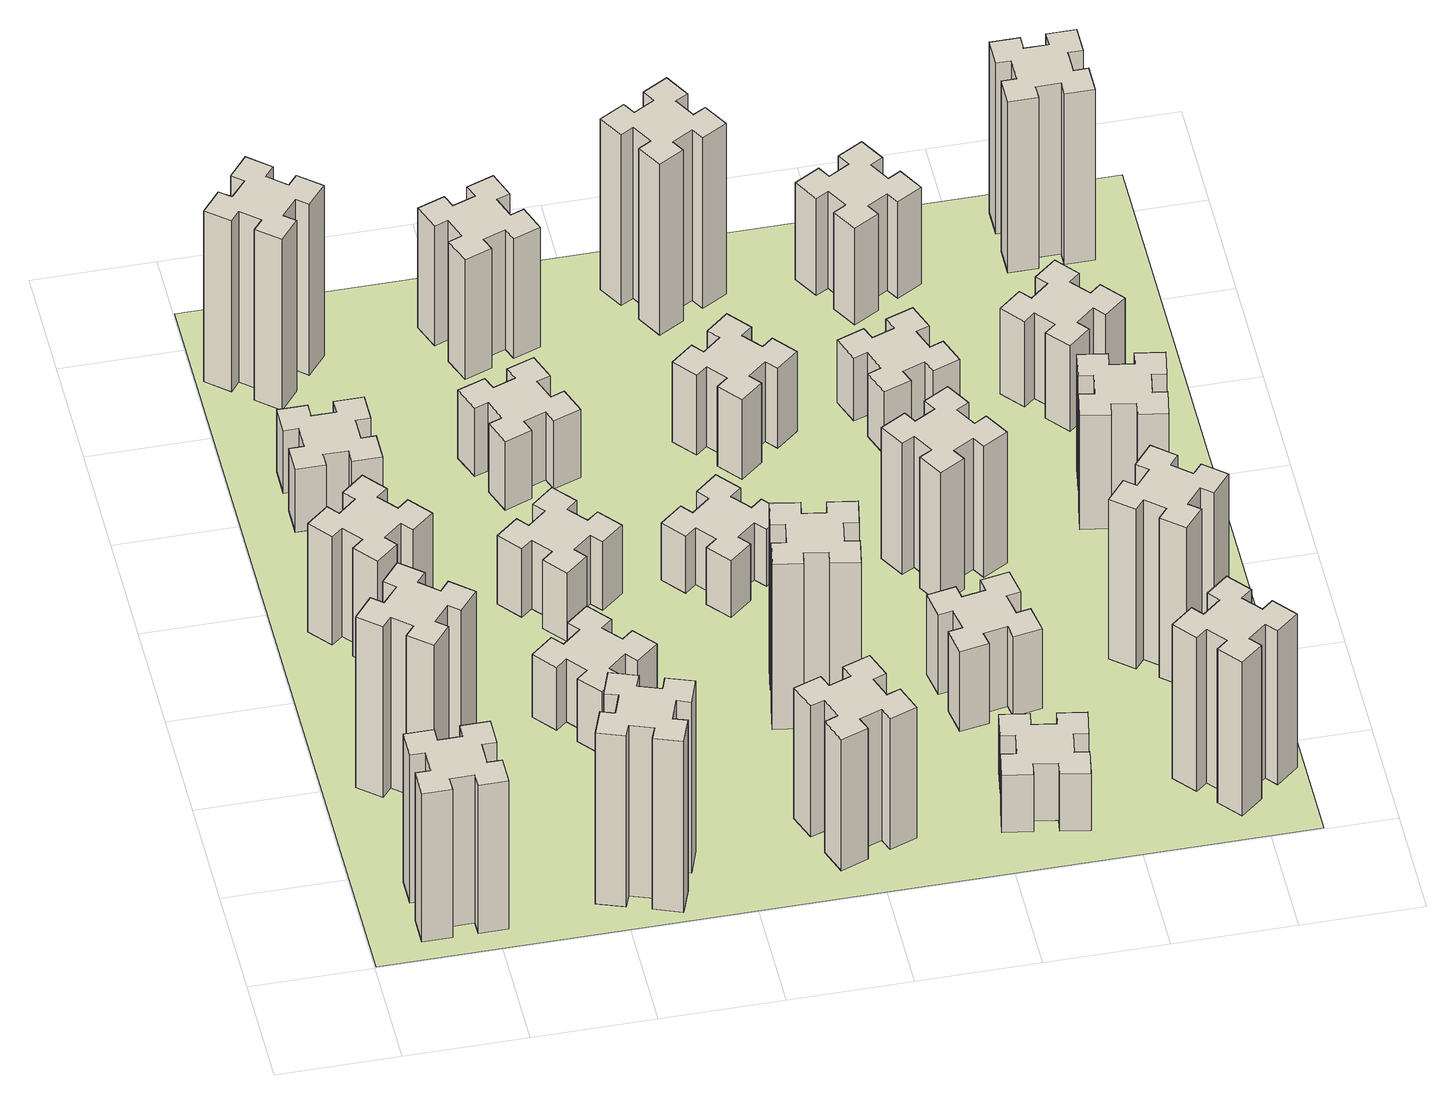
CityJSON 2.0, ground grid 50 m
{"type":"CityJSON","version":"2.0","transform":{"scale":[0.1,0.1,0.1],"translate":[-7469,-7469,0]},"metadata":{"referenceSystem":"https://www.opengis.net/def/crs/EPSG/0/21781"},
"CityObjects":{
"building1":{"type":"Building","attributes":{"class":"1000","function":"1000","usage":"1000","yearOfConstruction":2016,"roofType":"1000","measuredHeight":78,"storeysAboveGround":30,"storeysBelowGround":0},"geometry":[{"type":"Solid","lod":"1","boundaries":[[[[0,1,2,3,4,5,6,7,8,9,10,11,12,13,14,15,16,17,18,19]],[[17,16,20,21]],[[16,15,22,20]],[[15,14,23,22]],[[14,13,24,23]],[[13,12,25,24]],[[12,11,26,25]],[[11,10,27,26]],[[10,9,28,27]],[[9,8,29,28]],[[8,7,30,29]],[[7,6,31,30]],[[6,5,32,31]],[[5,4,33,32]],[[4,3,34,33]],[[3,2,35,34]],[[2,1,36,35]],[[1,0,37,36]],[[0,19,38,37]],[[19,18,39,38]],[[18,17,21,39]],[[24,25,26,27,28,29,30,31,32,33,34,35,36,37,38,39,21,20,22,23]]]]}]},
"building2":{"type":"Building","attributes":{"class":"1000","function":"1000","usage":"1000","yearOfConstruction":2016,"roofType":"1000","measuredHeight":90,"storeysAboveGround":30,"storeysBelowGround":0},"geometry":[{"type":"Solid","lod":"1","boundaries":[[[[40,41,42,43,44,45,46,47,48,49,50,51,52,53,54,55,56,57,58,59]],[[57,56,60,61]],[[56,55,62,60]],[[55,54,63,62]],[[54,53,64,63]],[[53,52,65,64]],[[52,51,66,65]],[[51,50,67,66]],[[50,49,68,67]],[[49,48,69,68]],[[48,47,70,69]],[[47,46,71,70]],[[46,45,72,71]],[[45,44,73,72]],[[44,43,74,73]],[[43,42,75,74]],[[42,41,76,75]],[[41,40,77,76]],[[40,59,78,77]],[[59,58,79,78]],[[58,57,61,79]],[[64,65,66,67,68,69,70,71,72,73,74,75,76,77,78,79,61,60,62,63]]]]}]},
"building3":{"type":"Building","attributes":{"class":"1000","function":"1000","usage":"1000","yearOfConstruction":2016,"roofType":"1000","measuredHeight":57,"storeysAboveGround":30,"storeysBelowGround":0},"geometry":[{"type":"Solid","lod":"1","boundaries":[[[[80,81,82,83,84,85,86,87,88,89,90,91,92,93,94,95,96,97,98,99]],[[97,96,100,101]],[[96,95,102,100]],[[95,94,103,102]],[[94,93,104,103]],[[93,92,105,104]],[[92,91,106,105]],[[91,90,107,106]],[[90,89,108,107]],[[89,88,109,108]],[[88,87,110,109]],[[87,86,111,110]],[[86,85,112,111]],[[85,84,113,112]],[[84,83,114,113]],[[83,82,115,114]],[[82,81,116,115]],[[81,80,117,116]],[[80,99,118,117]],[[99,98,119,118]],[[98,97,101,119]],[[104,105,106,107,108,109,110,111,112,113,114,115,116,117,118,119,101,100,102,103]]]]}]},
"building4":{"type":"Building","attributes":{"class":"1000","function":"1000","usage":"1000","yearOfConstruction":2016,"roofType":"1000","measuredHeight":33,"storeysAboveGround":30,"storeysBelowGround":0},"geometry":[{"type":"Solid","lod":"1","boundaries":[[[[120,121,122,123,124,125,126,127,128,129,130,131,132,133,134,135,136,137,138,139]],[[137,136,140,141]],[[136,135,142,140]],[[135,134,143,142]],[[134,133,144,143]],[[133,132,145,144]],[[132,131,146,145]],[[131,130,147,146]],[[130,129,148,147]],[[129,128,149,148]],[[128,127,150,149]],[[127,126,151,150]],[[126,125,152,151]],[[125,124,153,152]],[[124,123,154,153]],[[123,122,155,154]],[[122,121,156,155]],[[121,120,157,156]],[[120,139,158,157]],[[139,138,159,158]],[[138,137,141,159]],[[144,145,146,147,148,149,150,151,152,153,154,155,156,157,158,159,141,140,142,143]]]]}]},
"building5":{"type":"Building","attributes":{"class":"1000","function":"1000","usage":"1000","yearOfConstruction":2016,"roofType":"1000","measuredHeight":90,"storeysAboveGround":30,"storeysBelowGround":0},"geometry":[{"type":"Solid","lod":"1","boundaries":[[[[160,161,162,163,164,165,166,167,168,169,170,171,172,173,174,175,176,177,178,179]],[[177,176,180,181]],[[176,175,182,180]],[[175,174,183,182]],[[174,173,184,183]],[[173,172,185,184]],[[172,171,186,185]],[[171,170,187,186]],[[170,169,188,187]],[[169,168,189,188]],[[168,167,190,189]],[[167,166,191,190]],[[166,165,192,191]],[[165,164,193,192]],[[164,163,194,193]],[[163,162,195,194]],[[162,161,196,195]],[[161,160,197,196]],[[160,179,198,197]],[[179,178,199,198]],[[178,177,181,199]],[[184,185,186,187,188,189,190,191,192,193,194,195,196,197,198,199,181,180,182,183]]]]}]},
"building6":{"type":"Building","attributes":{"class":"1000","function":"1000","usage":"1000","yearOfConstruction":2016,"roofType":"1000","measuredHeight":90,"storeysAboveGround":30,"storeysBelowGround":0},"geometry":[{"type":"Solid","lod":"1","boundaries":[[[[200,201,202,203,204,205,206,207,208,209,210,211,212,213,214,215,216,217,218,219]],[[217,216,220,221]],[[216,215,222,220]],[[215,214,223,222]],[[214,213,224,223]],[[213,212,225,224]],[[212,211,226,225]],[[211,210,227,226]],[[210,209,228,227]],[[209,208,229,228]],[[208,207,230,229]],[[207,206,231,230]],[[206,205,232,231]],[[205,204,233,232]],[[204,203,234,233]],[[203,202,235,234]],[[202,201,236,235]],[[201,200,237,236]],[[200,219,238,237]],[[219,218,239,238]],[[218,217,221,239]],[[224,225,226,227,228,229,230,231,232,233,234,235,236,237,238,239,221,220,222,223]]]]}]},
"building7":{"type":"Building","attributes":{"class":"1000","function":"1000","usage":"1000","yearOfConstruction":2016,"roofType":"1000","measuredHeight":33,"storeysAboveGround":30,"storeysBelowGround":0},"geometry":[{"type":"Solid","lod":"1","boundaries":[[[[240,241,242,243,244,245,246,247,248,249,250,251,252,253,254,255,256,257,258,259]],[[257,256,260,261]],[[256,255,262,260]],[[255,254,263,262]],[[254,253,264,263]],[[253,252,265,264]],[[252,251,266,265]],[[251,250,267,266]],[[250,249,268,267]],[[249,248,269,268]],[[248,247,270,269]],[[247,246,271,270]],[[246,245,272,271]],[[245,244,273,272]],[[244,243,274,273]],[[243,242,275,274]],[[242,241,276,275]],[[241,240,277,276]],[[240,259,278,277]],[[259,258,279,278]],[[258,257,261,279]],[[264,265,266,267,268,269,270,271,272,273,274,275,276,277,278,279,261,260,262,263]]]]}]},
"building8":{"type":"Building","attributes":{"class":"1000","function":"1000","usage":"1000","yearOfConstruction":2016,"roofType":"1000","measuredHeight":36,"storeysAboveGround":30,"storeysBelowGround":0},"geometry":[{"type":"Solid","lod":"1","boundaries":[[[[280,281,282,283,284,285,286,287,288,289,290,291,292,293,294,295,296,297,298,299]],[[297,296,300,301]],[[296,295,302,300]],[[295,294,303,302]],[[294,293,304,303]],[[293,292,305,304]],[[292,291,306,305]],[[291,290,307,306]],[[290,289,308,307]],[[289,288,309,308]],[[288,287,310,309]],[[287,286,311,310]],[[286,285,312,311]],[[285,284,313,312]],[[284,283,314,313]],[[283,282,315,314]],[[282,281,316,315]],[[281,280,317,316]],[[280,299,318,317]],[[299,298,319,318]],[[298,297,301,319]],[[304,305,306,307,308,309,310,311,312,313,314,315,316,317,318,319,301,300,302,303]]]]}]},
"building9":{"type":"Building","attributes":{"class":"1000","function":"1000","usage":"1000","yearOfConstruction":2016,"roofType":"1000","measuredHeight":36,"storeysAboveGround":30,"storeysBelowGround":0},"geometry":[{"type":"Solid","lod":"1","boundaries":[[[[320,321,322,323,324,325,326,327,328,329,330,331,332,333,334,335,336,337,338,339]],[[337,336,340,341]],[[336,335,342,340]],[[335,334,343,342]],[[334,333,344,343]],[[333,332,345,344]],[[332,331,346,345]],[[331,330,347,346]],[[330,329,348,347]],[[329,328,349,348]],[[328,327,350,349]],[[327,326,351,350]],[[326,325,352,351]],[[325,324,353,352]],[[324,323,354,353]],[[323,322,355,354]],[[322,321,356,355]],[[321,320,357,356]],[[320,339,358,357]],[[339,338,359,358]],[[338,337,341,359]],[[344,345,346,347,348,349,350,351,352,353,354,355,356,357,358,359,341,340,342,343]]]]}]},
"building10":{"type":"Building","attributes":{"class":"1000","function":"1000","usage":"1000","yearOfConstruction":2016,"roofType":"1000","measuredHeight":69,"storeysAboveGround":30,"storeysBelowGround":0},"geometry":[{"type":"Solid","lod":"1","boundaries":[[[[360,361,362,363,364,365,366,367,368,369,370,371,372,373,374,375,376,377,378,379]],[[377,376,380,381]],[[376,375,382,380]],[[375,374,383,382]],[[374,373,384,383]],[[373,372,385,384]],[[372,371,386,385]],[[371,370,387,386]],[[370,369,388,387]],[[369,368,389,388]],[[368,367,390,389]],[[367,366,391,390]],[[366,365,392,391]],[[365,364,393,392]],[[364,363,394,393]],[[363,362,395,394]],[[362,361,396,395]],[[361,360,397,396]],[[360,379,398,397]],[[379,378,399,398]],[[378,377,381,399]],[[384,385,386,387,388,389,390,391,392,393,394,395,396,397,398,399,381,380,382,383]]]]}]},
"building11":{"type":"Building","attributes":{"class":"1000","function":"1000","usage":"1000","yearOfConstruction":2016,"roofType":"1000","measuredHeight":63,"storeysAboveGround":30,"storeysBelowGround":0},"geometry":[{"type":"Solid","lod":"1","boundaries":[[[[400,401,402,403,404,405,406,407,408,409,410,411,412,413,414,415,416,417,418,419]],[[417,416,420,421]],[[416,415,422,420]],[[415,414,423,422]],[[414,413,424,423]],[[413,412,425,424]],[[412,411,426,425]],[[411,410,427,426]],[[410,409,428,427]],[[409,408,429,428]],[[408,407,430,429]],[[407,406,431,430]],[[406,405,432,431]],[[405,404,433,432]],[[404,403,434,433]],[[403,402,435,434]],[[402,401,436,435]],[[401,400,437,436]],[[400,419,438,437]],[[419,418,439,438]],[[418,417,421,439]],[[424,425,426,427,428,429,430,431,432,433,434,435,436,437,438,439,421,420,422,423]]]]}]},
"building12":{"type":"Building","attributes":{"class":"1000","function":"1000","usage":"1000","yearOfConstruction":2016,"roofType":"1000","measuredHeight":87,"storeysAboveGround":30,"storeysBelowGround":0},"geometry":[{"type":"Solid","lod":"1","boundaries":[[[[440,441,442,443,444,445,446,447,448,449,450,451,452,453,454,455,456,457,458,459]],[[457,456,460,461]],[[456,455,462,460]],[[455,454,463,462]],[[454,453,464,463]],[[453,452,465,464]],[[452,451,466,465]],[[451,450,467,466]],[[450,449,468,467]],[[449,448,469,468]],[[448,447,470,469]],[[447,446,471,470]],[[446,445,472,471]],[[445,444,473,472]],[[444,443,474,473]],[[443,442,475,474]],[[442,441,476,475]],[[441,440,477,476]],[[440,459,478,477]],[[459,458,479,478]],[[458,457,461,479]],[[464,465,466,467,468,469,470,471,472,473,474,475,476,477,478,479,461,460,462,463]]]]}]},
"building13":{"type":"Building","attributes":{"class":"1000","function":"1000","usage":"1000","yearOfConstruction":2016,"roofType":"1000","measuredHeight":30,"storeysAboveGround":30,"storeysBelowGround":0},"geometry":[{"type":"Solid","lod":"1","boundaries":[[[[480,481,482,483,484,485,486,487,488,489,490,491,492,493,494,495,496,497,498,499]],[[497,496,500,501]],[[496,495,502,500]],[[495,494,503,502]],[[494,493,504,503]],[[493,492,505,504]],[[492,491,506,505]],[[491,490,507,506]],[[490,489,508,507]],[[489,488,509,508]],[[488,487,510,509]],[[487,486,511,510]],[[486,485,512,511]],[[485,484,513,512]],[[484,483,514,513]],[[483,482,515,514]],[[482,481,516,515]],[[481,480,517,516]],[[480,499,518,517]],[[499,498,519,518]],[[498,497,501,519]],[[504,505,506,507,508,509,510,511,512,513,514,515,516,517,518,519,501,500,502,503]]]]}]},
"building14":{"type":"Building","attributes":{"class":"1000","function":"1000","usage":"1000","yearOfConstruction":2016,"roofType":"1000","measuredHeight":42,"storeysAboveGround":30,"storeysBelowGround":0},"geometry":[{"type":"Solid","lod":"1","boundaries":[[[[520,521,522,523,524,525,526,527,528,529,530,531,532,533,534,535,536,537,538,539]],[[537,536,540,541]],[[536,535,542,540]],[[535,534,543,542]],[[534,533,544,543]],[[533,532,545,544]],[[532,531,546,545]],[[531,530,547,546]],[[530,529,548,547]],[[529,528,549,548]],[[528,527,550,549]],[[527,526,551,550]],[[526,525,552,551]],[[525,524,553,552]],[[524,523,554,553]],[[523,522,555,554]],[[522,521,556,555]],[[521,520,557,556]],[[520,539,558,557]],[[539,538,559,558]],[[538,537,541,559]],[[544,545,546,547,548,549,550,551,552,553,554,555,556,557,558,559,541,540,542,543]]]]}]},
"building15":{"type":"Building","attributes":{"class":"1000","function":"1000","usage":"1000","yearOfConstruction":2016,"roofType":"1000","measuredHeight":30,"storeysAboveGround":30,"storeysBelowGround":0},"geometry":[{"type":"Solid","lod":"1","boundaries":[[[[560,561,562,563,564,565,566,567,568,569,570,571,572,573,574,575,576,577,578,579]],[[577,576,580,581]],[[576,575,582,580]],[[575,574,583,582]],[[574,573,584,583]],[[573,572,585,584]],[[572,571,586,585]],[[571,570,587,586]],[[570,569,588,587]],[[569,568,589,588]],[[568,567,590,589]],[[567,566,591,590]],[[566,565,592,591]],[[565,564,593,592]],[[564,563,594,593]],[[563,562,595,594]],[[562,561,596,595]],[[561,560,597,596]],[[560,579,598,597]],[[579,578,599,598]],[[578,577,581,599]],[[584,585,586,587,588,589,590,591,592,593,594,595,596,597,598,599,581,580,582,583]]]]}]},
"building16":{"type":"Building","attributes":{"class":"1000","function":"1000","usage":"1000","yearOfConstruction":2016,"roofType":"1000","measuredHeight":90,"storeysAboveGround":30,"storeysBelowGround":0},"geometry":[{"type":"Solid","lod":"1","boundaries":[[[[600,601,602,603,604,605,606,607,608,609,610,611,612,613,614,615,616,617,618,619]],[[617,616,620,621]],[[616,615,622,620]],[[615,614,623,622]],[[614,613,624,623]],[[613,612,625,624]],[[612,611,626,625]],[[611,610,627,626]],[[610,609,628,627]],[[609,608,629,628]],[[608,607,630,629]],[[607,606,631,630]],[[606,605,632,631]],[[605,604,633,632]],[[604,603,634,633]],[[603,602,635,634]],[[602,601,636,635]],[[601,600,637,636]],[[600,619,638,637]],[[619,618,639,638]],[[618,617,621,639]],[[624,625,626,627,628,629,630,631,632,633,634,635,636,637,638,639,621,620,622,623]]]]}]},
"building17":{"type":"Building","attributes":{"class":"1000","function":"1000","usage":"1000","yearOfConstruction":2016,"roofType":"1000","measuredHeight":42,"storeysAboveGround":30,"storeysBelowGround":0},"geometry":[{"type":"Solid","lod":"1","boundaries":[[[[640,641,642,643,644,645,646,647,648,649,650,651,652,653,654,655,656,657,658,659]],[[657,656,660,661]],[[656,655,662,660]],[[655,654,663,662]],[[654,653,664,663]],[[653,652,665,664]],[[652,651,666,665]],[[651,650,667,666]],[[650,649,668,667]],[[649,648,669,668]],[[648,647,670,669]],[[647,646,671,670]],[[646,645,672,671]],[[645,644,673,672]],[[644,643,674,673]],[[643,642,675,674]],[[642,641,676,675]],[[641,640,677,676]],[[640,659,678,677]],[[659,658,679,678]],[[658,657,661,679]],[[664,665,666,667,668,669,670,671,672,673,674,675,676,677,678,679,661,660,662,663]]]]}]},
"building18":{"type":"Building","attributes":{"class":"1000","function":"1000","usage":"1000","yearOfConstruction":2016,"roofType":"1000","measuredHeight":69,"storeysAboveGround":30,"storeysBelowGround":0},"geometry":[{"type":"Solid","lod":"1","boundaries":[[[[680,681,682,683,684,685,686,687,688,689,690,691,692,693,694,695,696,697,698,699]],[[697,696,700,701]],[[696,695,702,700]],[[695,694,703,702]],[[694,693,704,703]],[[693,692,705,704]],[[692,691,706,705]],[[691,690,707,706]],[[690,689,708,707]],[[689,688,709,708]],[[688,687,710,709]],[[687,686,711,710]],[[686,685,712,711]],[[685,684,713,712]],[[684,683,714,713]],[[683,682,715,714]],[[682,681,716,715]],[[681,680,717,716]],[[680,699,718,717]],[[699,698,719,718]],[[698,697,701,719]],[[704,705,706,707,708,709,710,711,712,713,714,715,716,717,718,719,701,700,702,703]]]]}]},
"building19":{"type":"Building","attributes":{"class":"1000","function":"1000","usage":"1000","yearOfConstruction":2016,"roofType":"1000","measuredHeight":33,"storeysAboveGround":30,"storeysBelowGround":0},"geometry":[{"type":"Solid","lod":"1","boundaries":[[[[720,721,722,723,724,725,726,727,728,729,730,731,732,733,734,735,736,737,738,739]],[[737,736,740,741]],[[736,735,742,740]],[[735,734,743,742]],[[734,733,744,743]],[[733,732,745,744]],[[732,731,746,745]],[[731,730,747,746]],[[730,729,748,747]],[[729,728,749,748]],[[728,727,750,749]],[[727,726,751,750]],[[726,725,752,751]],[[725,724,753,752]],[[724,723,754,753]],[[723,722,755,754]],[[722,721,756,755]],[[721,720,757,756]],[[720,739,758,757]],[[739,738,759,758]],[[738,737,741,759]],[[744,745,746,747,748,749,750,751,752,753,754,755,756,757,758,759,741,740,742,743]]]]}]},
"building20":{"type":"Building","attributes":{"class":"1000","function":"1000","usage":"1000","yearOfConstruction":2016,"roofType":"1000","measuredHeight":81,"storeysAboveGround":30,"storeysBelowGround":0},"geometry":[{"type":"Solid","lod":"1","boundaries":[[[[760,761,762,763,764,765,766,767,768,769,770,771,772,773,774,775,776,777,778,779]],[[777,776,780,781]],[[776,775,782,780]],[[775,774,783,782]],[[774,773,784,783]],[[773,772,785,784]],[[772,771,786,785]],[[771,770,787,786]],[[770,769,788,787]],[[769,768,789,788]],[[768,767,790,789]],[[767,766,791,790]],[[766,765,792,791]],[[765,764,793,792]],[[764,763,794,793]],[[763,762,795,794]],[[762,761,796,795]],[[761,760,797,796]],[[760,779,798,797]],[[779,778,799,798]],[[778,777,781,799]],[[784,785,786,787,788,789,790,791,792,793,794,795,796,797,798,799,781,780,782,783]]]]}]},
"building21":{"type":"Building","attributes":{"class":"1000","function":"1000","usage":"1000","yearOfConstruction":2016,"roofType":"1000","measuredHeight":51,"storeysAboveGround":30,"storeysBelowGround":0},"geometry":[{"type":"Solid","lod":"1","boundaries":[[[[800,801,802,803,804,805,806,807,808,809,810,811,812,813,814,815,816,817,818,819]],[[817,816,820,821]],[[816,815,822,820]],[[815,814,823,822]],[[814,813,824,823]],[[813,812,825,824]],[[812,811,826,825]],[[811,810,827,826]],[[810,809,828,827]],[[809,808,829,828]],[[808,807,830,829]],[[807,806,831,830]],[[806,805,832,831]],[[805,804,833,832]],[[804,803,834,833]],[[803,802,835,834]],[[802,801,836,835]],[[801,800,837,836]],[[800,819,838,837]],[[819,818,839,838]],[[818,817,821,839]],[[824,825,826,827,828,829,830,831,832,833,834,835,836,837,838,839,821,820,822,823]]]]}]},
"building22":{"type":"Building","attributes":{"class":"1000","function":"1000","usage":"1000","yearOfConstruction":2016,"roofType":"1000","measuredHeight":84,"storeysAboveGround":30,"storeysBelowGround":0},"geometry":[{"type":"Solid","lod":"1","boundaries":[[[[840,841,842,843,844,845,846,847,848,849,850,851,852,853,854,855,856,857,858,859]],[[857,856,860,861]],[[856,855,862,860]],[[855,854,863,862]],[[854,853,864,863]],[[853,852,865,864]],[[852,851,866,865]],[[851,850,867,866]],[[850,849,868,867]],[[849,848,869,868]],[[848,847,870,869]],[[847,846,871,870]],[[846,845,872,871]],[[845,844,873,872]],[[844,843,874,873]],[[843,842,875,874]],[[842,841,876,875]],[[841,840,877,876]],[[840,859,878,877]],[[859,858,879,878]],[[858,857,861,879]],[[864,865,866,867,868,869,870,871,872,873,874,875,876,877,878,879,861,860,862,863]]]]}]},
"building23":{"type":"Building","attributes":{"class":"1000","function":"1000","usage":"1000","yearOfConstruction":2016,"roofType":"1000","measuredHeight":60,"storeysAboveGround":30,"storeysBelowGround":0},"geometry":[{"type":"Solid","lod":"1","boundaries":[[[[880,881,882,883,884,885,886,887,888,889,890,891,892,893,894,895,896,897,898,899]],[[897,896,900,901]],[[896,895,902,900]],[[895,894,903,902]],[[894,893,904,903]],[[893,892,905,904]],[[892,891,906,905]],[[891,890,907,906]],[[890,889,908,907]],[[889,888,909,908]],[[888,887,910,909]],[[887,886,911,910]],[[886,885,912,911]],[[885,884,913,912]],[[884,883,914,913]],[[883,882,915,914]],[[882,881,916,915]],[[881,880,917,916]],[[880,899,918,917]],[[899,898,919,918]],[[898,897,901,919]],[[904,905,906,907,908,909,910,911,912,913,914,915,916,917,918,919,901,900,902,903]]]]}]},
"building24":{"type":"Building","attributes":{"class":"1000","function":"1000","usage":"1000","yearOfConstruction":2016,"roofType":"1000","measuredHeight":45,"storeysAboveGround":30,"storeysBelowGround":0},"geometry":[{"type":"Solid","lod":"1","boundaries":[[[[920,921,922,923,924,925,926,927,928,929,930,931,932,933,934,935,936,937,938,939]],[[937,936,940,941]],[[936,935,942,940]],[[935,934,943,942]],[[934,933,944,943]],[[933,932,945,944]],[[932,931,946,945]],[[931,930,947,946]],[[930,929,948,947]],[[929,928,949,948]],[[928,927,950,949]],[[927,926,951,950]],[[926,925,952,951]],[[925,924,953,952]],[[924,923,954,953]],[[923,922,955,954]],[[922,921,956,955]],[[921,920,957,956]],[[920,939,958,957]],[[939,938,959,958]],[[938,937,941,959]],[[944,945,946,947,948,949,950,951,952,953,954,955,956,957,958,959,941,940,942,943]]]]}]},
"building25":{"type":"Building","attributes":{"class":"1000","function":"1000","usage":"1000","yearOfConstruction":2016,"roofType":"1000","measuredHeight":90,"storeysAboveGround":30,"storeysBelowGround":0},"geometry":[{"type":"Solid","lod":"1","boundaries":[[[[960,961,962,963,964,965,966,967,968,969,970,971,972,973,974,975,976,977,978,979]],[[977,976,980,981]],[[976,975,982,980]],[[975,974,983,982]],[[974,973,984,983]],[[973,972,985,984]],[[972,971,986,985]],[[971,970,987,986]],[[970,969,988,987]],[[969,968,989,988]],[[968,967,990,989]],[[967,966,991,990]],[[966,965,992,991]],[[965,964,993,992]],[[964,963,994,993]],[[963,962,995,994]],[[962,961,996,995]],[[961,960,997,996]],[[960,979,998,997]],[[979,978,999,998]],[[978,977,981,999]],[[984,985,986,987,988,989,990,991,992,993,994,995,996,997,998,999,981,980,982,983]]]]}]},
"landuse1":{"type":"LandUse","attributes":{"name":"plot1","function":"1010"},"geometry":[{"type":"MultiSurface","lod":"1","boundaries":[[[1000,1001,1002,1003]]]}]}
},
"vertices":[
[265,325,0],[265,225,0],[205,225,0],[205,105,0],[325,105,0],[325,165,0],[425,165,0],[425,105,0],[545,105,0],[545,225,0],[485,225,0],[485,325,0],[545,325,0],[545,445,0],[425,445,0],[425,385,0],[325,385,0],[325,445,0],[205,445,0],[205,325,0],[325,385,780],[325,445,780],[425,385,780],[425,445,780],[545,445,780],[545,325,780],[485,325,780],[485,225,780],[545,225,780],[545,105,780],[425,105,780],[425,165,780],[325,165,780],[325,105,780],[205,105,780],[205,225,780],[265,225,780],[265,325,780],[205,325,780],[205,445,780],
[484,1067,0],[408,1132,0],[446,1178,0],[354,1255,0],[277,1163,0],[323,1124,0],[259,1048,0],[213,1086,0],[136,994,0],[228,917,0],[266,963,0],[343,899,0],[304,853,0],[396,776,0],[473,868,0],[427,906,0],[492,983,0],[538,944,0],[615,1036,0],[523,1113,0],[492,983,900],[538,944,900],[427,906,900],[473,868,900],[396,776,900],[304,853,900],[343,899,900],[266,963,900],[228,917,900],[136,994,900],[213,1086,900],[259,1048,900],[323,1124,900],[277,1163,900],[354,1255,900],[446,1178,900],[408,1132,900],[484,1067,900],[523,1113,900],[615,1036,900],
[492,1888,0],[427,1964,0],[473,2003,0],[396,2095,0],[304,2018,0],[343,1972,0],[266,1907,0],[228,1953,0],[136,1876,0],[213,1784,0],[259,1823,0],[323,1746,0],[277,1708,0],[354,1616,0],[446,1693,0],[408,1739,0],[484,1803,0],[523,1757,0],[615,1834,0],[538,1926,0],[484,1803,570],[523,1757,570],[408,1739,570],[446,1693,570],[354,1616,570],[277,1708,570],[323,1746,570],[259,1823,570],[213,1784,570],[136,1876,570],[228,1953,570],[266,1907,570],[343,1972,570],[304,2018,570],[396,2095,570],[473,2003,570],[427,1964,570],[492,1888,570],[538,1926,570],[615,1834,570],
[485,2545,0],[485,2645,0],[545,2645,0],[545,2765,0],[425,2765,0],[425,2705,0],[325,2705,0],[325,2765,0],[205,2765,0],[205,2645,0],[265,2645,0],[265,2545,0],[205,2545,0],[205,2425,0],[325,2425,0],[325,2485,0],[425,2485,0],[425,2425,0],[545,2425,0],[545,2545,0],[425,2485,330],[425,2425,330],[325,2485,330],[325,2425,330],[205,2425,330],[205,2545,330],[265,2545,330],[265,2645,330],[205,2645,330],[205,2765,330],[325,2765,330],[325,2705,330],[425,2705,330],[425,2765,330],[545,2765,330],[545,2645,330],[485,2645,330],[485,2545,330],[545,2545,330],[545,2425,330],
[1029,360,0],[995,266,0],[939,287,0],[897,174,0],[1010,133,0],[1031,189,0],[1125,155,0],[1104,99,0],[1217,57,0],[1258,170,0],[1202,191,0],[1236,285,0],[1292,264,0],[1333,377,0],[1220,418,0],[1200,362,0],[1106,396,0],[1127,452,0],[1014,493,0],[973,380,0],[1106,396,900],[1127,452,900],[1200,362,900],[1220,418,900],[1333,377,900],[1292,264,900],[1236,285,900],[1202,191,900],[1258,170,900],[1217,57,900],[1104,99,900],[1125,155,900],[1031,189,900],[1010,133,900],[897,174,900],[939,287,900],[995,266,900],[1029,360,900],[973,380,900],[1014,493,900],
[384,3387,0],[308,3452,0],[346,3498,0],[254,3575,0],[177,3483,0],[223,3444,0],[159,3368,0],[113,3406,0],[36,3314,0],[128,3237,0],[166,3283,0],[243,3219,0],[204,3173,0],[296,3096,0],[373,3188,0],[327,3226,0],[392,3303,0],[438,3264,0],[515,3356,0],[423,3433,0],[392,3303,900],[438,3264,900],[327,3226,900],[373,3188,900],[296,3096,900],[204,3173,900],[243,3219,900],[166,3283,900],[128,3237,900],[36,3314,900],[113,3406,900],[159,3368,900],[223,3444,900],[177,3483,900],[254,3575,900],[346,3498,900],[308,3452,900],[384,3387,900],[423,3433,900],[515,3356,900],
[1083,1332,0],[1006,1267,0],[968,1313,0],[876,1236,0],[953,1144,0],[999,1183,0],[1063,1106,0],[1017,1068,0],[1094,976,0],[1186,1053,0],[1148,1099,0],[1224,1163,0],[1263,1117,0],[1355,1194,0],[1278,1286,0],[1232,1248,0],[1167,1324,0],[1213,1363,0],[1136,1455,0],[1044,1378,0],[1167,1324,330],[1213,1363,330],[1232,1248,330],[1278,1286,330],[1355,1194,330],[1263,1117,330],[1224,1163,330],[1148,1099,330],[1186,1053,330],[1094,976,330],[1017,1068,330],[1063,1106,330],[999,1183,330],[953,1144,330],[876,1236,330],[968,1313,330],[1006,1267,330],[1083,1332,330],[1044,1378,330],[1136,1455,330],
[1083,1972,0],[1006,1907,0],[968,1953,0],[876,1876,0],[953,1784,0],[999,1823,0],[1063,1746,0],[1017,1708,0],[1094,1616,0],[1186,1693,0],[1148,1739,0],[1224,1803,0],[1263,1757,0],[1355,1834,0],[1278,1926,0],[1232,1888,0],[1167,1964,0],[1213,2003,0],[1136,2095,0],[1044,2018,0],[1167,1964,360],[1213,2003,360],[1232,1888,360],[1278,1926,360],[1355,1834,360],[1263,1757,360],[1224,1803,360],[1148,1739,360],[1186,1693,360],[1094,1616,360],[1017,1708,360],[1063,1746,360],[999,1823,360],[953,1784,360],[876,1876,360],[968,1953,360],[1006,1907,360],[1083,1972,360],[1044,2018,360],[1136,2095,360],
[1106,2475,0],[1200,2509,0],[1220,2453,0],[1333,2494,0],[1292,2607,0],[1236,2586,0],[1202,2680,0],[1258,2700,0],[1217,2813,0],[1104,2772,0],[1125,2716,0],[1031,2682,0],[1010,2738,0],[897,2697,0],[939,2584,0],[995,2605,0],[1029,2511,0],[973,2490,0],[1014,2377,0],[1127,2419,0],[1029,2511,360],[973,2490,360],[995,2605,360],[939,2584,360],[897,2697,360],[1010,2738,360],[1031,2682,360],[1125,2716,360],[1104,2772,360],[1217,2813,360],[1258,2700,360],[1202,2680,360],[1236,2586,360],[1292,2607,360],[1333,2494,360],[1220,2453,360],[1200,2509,360],[1106,2475,360],[1127,2419,360],[1014,2377,360],
[1965,496,0],[1871,462,0],[1850,518,0],[1737,477,0],[1779,364,0],[1835,385,0],[1869,291,0],[1813,270,0],[1854,157,0],[1967,199,0],[1946,255,0],[2040,289,0],[2060,233,0],[2173,274,0],[2132,387,0],[2076,366,0],[2042,460,0],[2098,480,0],[2057,593,0],[1944,552,0],[2042,460,690],[2098,480,690],[2076,366,690],[2132,387,690],[2173,274,690],[2060,233,690],[2040,289,690],[1946,255,690],[1967,199,690],[1854,157,690],[1813,270,690],[1869,291,690],[1835,385,690],[1779,364,690],[1737,477,690],[1850,518,690],[1871,462,690],[1965,496,690],[1944,552,690],[2057,593,690],
[1125,3456,0],[1031,3422,0],[1010,3478,0],[897,3437,0],[939,3324,0],[995,3345,0],[1029,3251,0],[973,3230,0],[1014,3117,0],[1127,3159,0],[1106,3215,0],[1200,3249,0],[1220,3193,0],[1333,3234,0],[1292,3347,0],[1236,3326,0],[1202,3420,0],[1258,3440,0],[1217,3553,0],[1104,3512,0],[1202,3420,630],[1258,3440,630],[1236,3326,630],[1292,3347,630],[1333,3234,630],[1220,3193,630],[1200,3249,630],[1106,3215,630],[1127,3159,630],[1014,3117,630],[973,3230,630],[1029,3251,630],[995,3345,630],[939,3324,630],[897,3437,630],[1010,3478,630],[1031,3422,630],[1125,3456,630],[1104,3512,630],[1217,3553,630],
[2055,1047,0],[2072,1145,0],[2131,1135,0],[2152,1253,0],[2034,1274,0],[2024,1215,0],[1925,1232,0],[1936,1291,0],[1817,1312,0],[1797,1194,0],[1856,1184,0],[1838,1085,0],[1779,1096,0],[1758,977,0],[1877,957,0],[1887,1016,0],[1985,998,0],[1975,939,0],[2093,918,0],[2114,1037,0],[1985,998,870],[1975,939,870],[1887,1016,870],[1877,957,870],[1758,977,870],[1779,1096,870],[1838,1085,870],[1856,1184,870],[1797,1194,870],[1817,1312,870],[1936,1291,870],[1925,1232,870],[2024,1215,870],[2034,1274,870],[2152,1253,870],[2131,1135,870],[2072,1145,870],[2055,1047,870],[2114,1037,870],[2093,918,870],
[1872,1888,0],[1807,1964,0],[1853,2003,0],[1776,2095,0],[1684,2018,0],[1723,1972,0],[1646,1907,0],[1608,1953,0],[1516,1876,0],[1593,1784,0],[1639,1823,0],[1703,1746,0],[1657,1708,0],[1734,1616,0],[1826,1693,0],[1788,1739,0],[1864,1803,0],[1903,1757,0],[1995,1834,0],[1918,1926,0],[1864,1803,300],[1903,1757,300],[1788,1739,300],[1826,1693,300],[1734,1616,300],[1657,1708,300],[1703,1746,300],[1639,1823,300],[1593,1784,300],[1516,1876,300],[1608,1953,300],[1646,1907,300],[1723,1972,300],[1684,2018,300],[1776,2095,300],[1853,2003,300],[1807,1964,300],[1872,1888,300],[1918,1926,300],[1995,1834,300],
[1988,2479,0],[2064,2543,0],[2103,2497,0],[2195,2574,0],[2118,2666,0],[2072,2628,0],[2007,2704,0],[2053,2743,0],[1976,2835,0],[1884,2758,0],[1923,2712,0],[1846,2647,0],[1808,2693,0],[1716,2616,0],[1793,2524,0],[1839,2563,0],[1903,2486,0],[1857,2448,0],[1934,2356,0],[2026,2433,0],[1903,2486,420],[1857,2448,420],[1839,2563,420],[1793,2524,420],[1716,2616,420],[1808,2693,420],[1846,2647,420],[1923,2712,420],[1884,2758,420],[1976,2835,420],[2053,2743,420],[2007,2704,420],[2072,2628,420],[2118,2666,420],[2195,2574,420],[2103,2497,420],[2064,2543,420],[1988,2479,420],[2026,2433,420],[1934,2356,420],
[2596,444,0],[2578,345,0],[2519,356,0],[2498,237,0],[2617,217,0],[2627,276,0],[2725,258,0],[2715,199,0],[2833,178,0],[2854,297,0],[2795,307,0],[2812,405,0],[2871,395,0],[2892,513,0],[2774,534,0],[2764,475,0],[2665,492,0],[2676,551,0],[2557,572,0],[2537,454,0],[2665,492,300],[2676,551,300],[2764,475,300],[2774,534,300],[2892,513,300],[2871,395,300],[2812,405,300],[2795,307,300],[2854,297,300],[2833,178,300],[2715,199,300],[2725,258,300],[2627,276,300],[2617,217,300],[2498,237,300],[2519,356,300],[2578,345,300],[2596,444,300],[2537,454,300],[2557,572,300],
[1844,3556,0],[1757,3506,0],[1727,3558,0],[1623,3498,0],[1683,3394,0],[1735,3424,0],[1785,3337,0],[1733,3307,0],[1793,3203,0],[1897,3263,0],[1867,3315,0],[1954,3365,0],[1984,3313,0],[2088,3373,0],[2028,3477,0],[1976,3447,0],[1926,3534,0],[1978,3564,0],[1918,3668,0],[1814,3608,0],[1926,3534,900],[1978,3564,900],[1976,3447,900],[2028,3477,900],[2088,3373,900],[1984,3313,900],[1954,3365,900],[1867,3315,900],[1897,3263,900],[1793,3203,900],[1733,3307,900],[1785,3337,900],[1735,3424,900],[1683,3394,900],[1623,3498,900],[1727,3558,900],[1757,3506,900],[1844,3556,900],[1814,3608,900],[1918,3668,900],
[2625,1132,0],[2527,1115,0],[2517,1174,0],[2398,1153,0],[2419,1035,0],[2478,1045,0],[2496,947,0],[2437,937,0],[2457,818,0],[2576,839,0],[2565,898,0],[2664,916,0],[2674,857,0],[2792,877,0],[2771,996,0],[2712,985,0],[2695,1084,0],[2754,1094,0],[2733,1212,0],[2615,1191,0],[2695,1084,420],[2754,1094,420],[2712,985,420],[2771,996,420],[2792,877,420],[2674,857,420],[2664,916,420],[2565,898,420],[2576,839,420],[2457,818,420],[2437,937,420],[2496,947,420],[2478,1045,420],[2419,1035,420],[2398,1153,420],[2517,1174,420],[2527,1115,420],[2625,1132,420],[2615,1191,420],[2733,1212,420],
[2475,1744,0],[2525,1657,0],[2473,1627,0],[2533,1523,0],[2637,1583,0],[2607,1635,0],[2694,1685,0],[2724,1633,0],[2828,1693,0],[2768,1797,0],[2716,1767,0],[2666,1854,0],[2718,1884,0],[2658,1988,0],[2554,1928,0],[2584,1876,0],[2497,1826,0],[2467,1878,0],[2363,1818,0],[2423,1714,0],[2497,1826,690],[2467,1878,690],[2584,1876,690],[2554,1928,690],[2658,1988,690],[2718,1884,690],[2666,1854,690],[2716,1767,690],[2768,1797,690],[2828,1693,690],[2724,1633,690],[2694,1685,690],[2607,1635,690],[2637,1583,690],[2533,1523,690],[2473,1627,690],[2525,1657,690],[2475,1744,690],[2423,1714,690],[2363,1818,690],
[2586,2475,0],[2680,2509,0],[2700,2453,0],[2813,2494,0],[2772,2607,0],[2716,2586,0],[2682,2680,0],[2738,2700,0],[2697,2813,0],[2584,2772,0],[2605,2716,0],[2511,2682,0],[2490,2738,0],[2377,2697,0],[2419,2584,0],[2475,2605,0],[2509,2511,0],[2453,2490,0],[2494,2377,0],[2607,2419,0],[2509,2511,330],[2453,2490,330],[2475,2605,330],[2419,2584,330],[2377,2697,330],[2490,2738,330],[2511,2682,330],[2605,2716,330],[2584,2772,330],[2697,2813,330],[2738,2700,330],[2682,2680,330],[2716,2586,330],[2772,2607,330],[2813,2494,330],[2700,2453,330],[2680,2509,330],[2586,2475,330],[2607,2419,330],[2494,2377,330],
[3468,259,0],[3544,323,0],[3583,277,0],[3675,354,0],[3598,446,0],[3552,408,0],[3487,484,0],[3533,523,0],[3456,615,0],[3364,538,0],[3403,492,0],[3326,427,0],[3288,473,0],[3196,396,0],[3273,304,0],[3319,343,0],[3383,266,0],[3337,228,0],[3414,136,0],[3506,213,0],[3383,266,810],[3337,228,810],[3319,343,810],[3273,304,810],[3196,396,810],[3288,473,810],[3326,427,810],[3403,492,810],[3364,538,810],[3456,615,810],[3533,523,810],[3487,484,810],[3552,408,810],[3598,446,810],[3675,354,810],[3583,277,810],[3544,323,810],[3468,259,810],[3506,213,810],[3414,136,810],
[2716,3347,0],[2666,3434,0],[2718,3464,0],[2658,3568,0],[2554,3508,0],[2584,3456,0],[2497,3406,0],[2467,3458,0],[2363,3398,0],[2423,3294,0],[2475,3324,0],[2525,3237,0],[2473,3207,0],[2533,3103,0],[2637,3163,0],[2607,3215,0],[2694,3265,0],[2724,3213,0],[2828,3273,0],[2768,3377,0],[2694,3265,510],[2724,3213,510],[2607,3215,510],[2637,3163,510],[2533,3103,510],[2473,3207,510],[2525,3237,510],[2475,3324,510],[2423,3294,510],[2363,3398,510],[2467,3458,510],[2497,3406,510],[2584,3456,510],[2554,3508,510],[2658,3568,510],[2718,3464,510],[2666,3434,510],[2716,3347,510],[2768,3377,510],[2828,3273,510],
[3387,1006,0],[3452,1083,0],[3498,1044,0],[3575,1136,0],[3483,1213,0],[3444,1167,0],[3368,1232,0],[3406,1278,0],[3314,1355,0],[3237,1263,0],[3283,1224,0],[3219,1148,0],[3173,1186,0],[3096,1094,0],[3188,1017,0],[3226,1063,0],[3303,999,0],[3264,953,0],[3356,876,0],[3433,968,0],[3303,999,840],[3264,953,840],[3226,1063,840],[3188,1017,840],[3096,1094,840],[3173,1186,840],[3219,1148,840],[3283,1224,840],[3237,1263,840],[3314,1355,840],[3406,1278,840],[3368,1232,840],[3444,1167,840],[3483,1213,840],[3575,1136,840],[3498,1044,840],[3452,1083,840],[3387,1006,840],[3433,968,840],[3356,876,840],
[3267,1856,0],[3365,1838,0],[3355,1779,0],[3473,1758,0],[3494,1877,0],[3435,1887,0],[3452,1985,0],[3511,1975,0],[3532,2093,0],[3414,2114,0],[3404,2055,0],[3305,2072,0],[3316,2131,0],[3197,2152,0],[3177,2034,0],[3236,2024,0],[3218,1925,0],[3159,1936,0],[3138,1817,0],[3257,1797,0],[3218,1925,600],[3159,1936,600],[3236,2024,600],[3177,2034,600],[3197,2152,600],[3316,2131,600],[3305,2072,600],[3404,2055,600],[3414,2114,600],[3532,2093,600],[3511,1975,600],[3452,1985,600],[3435,1887,600],[3494,1877,600],[3473,1758,600],[3355,1779,600],[3365,1838,600],[3267,1856,600],[3257,1797,600],[3138,1817,600],
[3119,2563,0],[3183,2486,0],[3137,2448,0],[3214,2356,0],[3306,2433,0],[3268,2479,0],[3344,2543,0],[3383,2497,0],[3475,2574,0],[3398,2666,0],[3352,2628,0],[3287,2704,0],[3333,2743,0],[3256,2835,0],[3164,2758,0],[3203,2712,0],[3126,2647,0],[3088,2693,0],[2996,2616,0],[3073,2524,0],[3126,2647,450],[3088,2693,450],[3203,2712,450],[3164,2758,450],[3256,2835,450],[3333,2743,450],[3287,2704,450],[3352,2628,450],[3398,2666,450],[3475,2574,450],[3383,2497,450],[3344,2543,450],[3268,2479,450],[3306,2433,450],[3214,2356,450],[3137,2448,450],[3183,2486,450],[3119,2563,450],[3073,2524,450],[2996,2616,450],
[3285,3325,0],[3385,3325,0],[3385,3265,0],[3505,3265,0],[3505,3385,0],[3445,3385,0],[3445,3485,0],[3505,3485,0],[3505,3605,0],[3385,3605,0],[3385,3545,0],[3285,3545,0],[3285,3605,0],[3165,3605,0],[3165,3485,0],[3225,3485,0],[3225,3385,0],[3165,3385,0],[3165,3265,0],[3285,3265,0],[3225,3385,900],[3165,3385,900],[3225,3485,900],[3165,3485,900],[3165,3605,900],[3285,3605,900],[3285,3545,900],[3385,3545,900],[3385,3605,900],[3505,3605,900],[3505,3485,900],[3445,3485,900],[3445,3385,900],[3505,3385,900],[3505,3265,900],[3385,3265,900],[3385,3325,900],[3285,3325,900],[3285,3265,900],[3165,3265,900],
[5,3705,0],[3705,3705,0],[3705,5,0],[5,5,0]
]}
